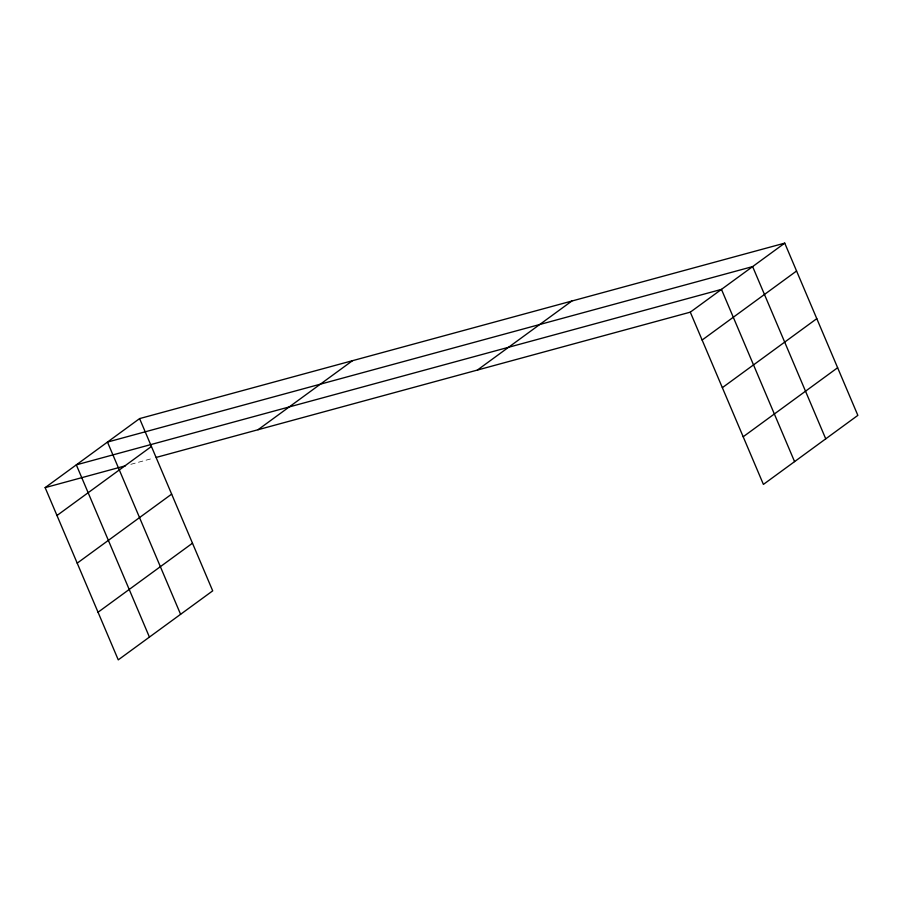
<?xml version="1.0" encoding="UTF-8"?>
<svg xmlns="http://www.w3.org/2000/svg" width="903" height="903" viewBox="0 0 903 903"><rect width="100%" height="100%" fill="white"/><g stroke="black" fill="none" stroke-linecap="round" stroke-linejoin="round"><path stroke-width="0.68" stroke-dasharray="4.51 3.39" d="M130.845 464.323L153.612 458.126"/><path stroke-width="1.35" d="M139.593 418.597L212.702 590.844L118.259 659.867L45.15 487.631L139.593 418.597L784.741 243.133L857.85 415.369L763.407 484.403L690.298 312.156L784.741 243.133M56.979 515.5L151.422 446.477M258.044 429.726L352.486 360.692M77.207 563.145L171.649 494.122M98.043 612.234L192.486 543.2M477.394 370.061L571.836 301.038M702.128 340.036L796.57 271.002M722.355 387.669L816.797 318.646M743.192 436.759L837.623 367.735M45.15 487.631L125.494 465.779M156.287 457.403L690.298 312.156M825.737 438.835L752.628 266.599L107.48 442.075L180.589 614.311M794.572 461.614L721.463 289.378L76.315 464.853L149.424 637.089"/></g></svg>
